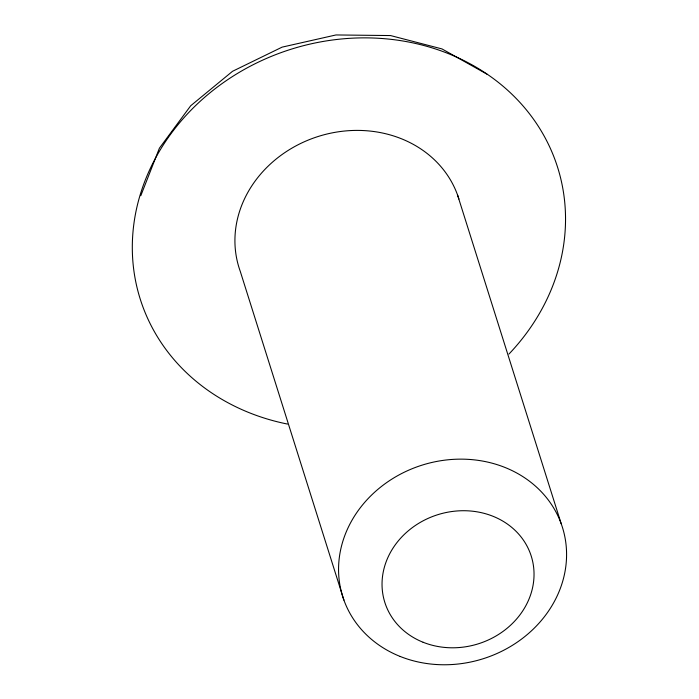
<?xml version="1.0" encoding="UTF-8"?>
<svg xmlns="http://www.w3.org/2000/svg" width="699" height="699" viewBox="0 0 699 699"><rect width="100%" height="100%" fill="white"/><g stroke="black" fill="none" stroke-linecap="round" stroke-linejoin="round"><path stroke-width="1.05" d="M140.796 195.711L159.407 148.188L190.705 105.75L232.557 71.281L282.116 47.13L336.001 34.95L390.54 35.562L442.021 48.939L486.932 74.146M457.574 195.056L561.227 523.796M343.925 600.109L240.273 271.369A115.178 101.504 -17.5 0 1 316.664 136.969A115.178 101.504 -17.5 0 1 458.92 199.058M287.499 424.066A218.831 192.854 -17.5 0 1 152.775 163.365A218.831 192.854 -17.5 0 1 469.23 63.329A218.831 192.854 -17.5 0 1 508.959 354.052M400.16 656.448A115.178 101.504 -17.5 0 0 566.461 549.807A115.178 101.504 -17.5 0 0 391.099 479.61A115.178 101.504 -17.5 0 0 400.16 656.448M423.087 642.25A76.785 67.672 -17.5 0 0 533.957 571.162A76.785 67.672 -17.5 0 0 417.05 524.364A76.785 67.672 -17.5 0 0 423.087 642.25"/></g></svg>
